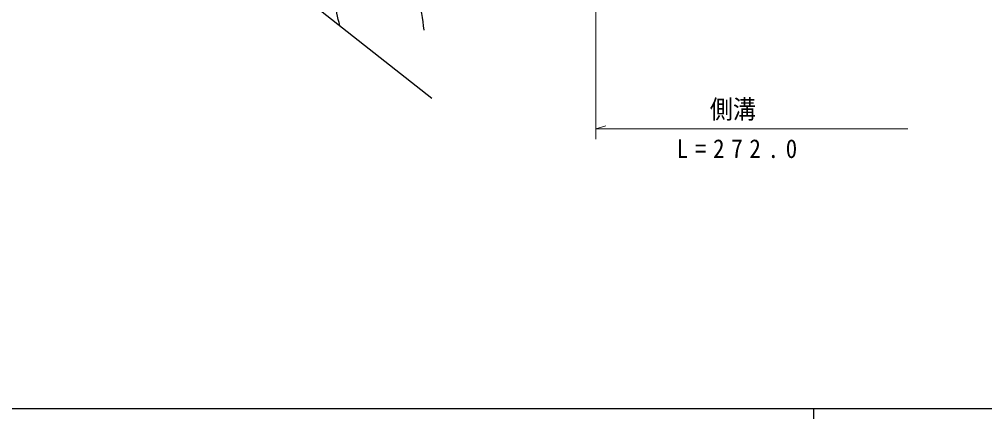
# Model space of a CAD drawing. Units: millimetres, scale not verified. Extents: x 40000 to 680000, y 20000 to 380000.
# Drawn here: x 90469 to 184728, y 204000 to 243012 of the extents above; entities that cross this region are included whole.
import ezdxf
from ezdxf.enums import TextEntityAlignment as Align

# ---------------------------------------------------------------- set-up
doc = ezdxf.new("R2010")
doc.units = ezdxf.units.MM
doc.header["$LTSCALE"] = 1000
for name, color, linetype, lineweight in [('M-BGD', 7, 'Continuous', 25), ('M-BMK-SRVR', 3, 'Continuous', 25), ('M-STR-HTXT', 7, 'Continuous', 13), ('M-TTL-BAND', 7, 'Continuous', 25)]:
    doc.layers.add(name, color=color, linetype=linetype, lineweight=lineweight)
doc.styles.add('ＭＳ ゴシック', font='')
doc.styles.get('ＭＳ ゴシック').set_extended_font_data('MS Gothic')

msp = doc.modelspace()

# ---------------------------------------------------------------- linework, layer by layer
at = {"layer": 'M-BGD'}
for points, knots in [([(121758, 242383), (121563, 243211), (121368, 244039), (121328, 244884), (121285, 245792), (121420, 246719), (121701, 247585), (121969, 248413), (122370, 249184), (122772, 249960), (123226, 250837), (123681, 251721), (123936, 252662), (124121, 253345), (124201, 254058), (124280, 254772)], [0, 0, 0, 0, 1, 1, 1, 2, 2, 2, 3, 3, 3, 4, 4, 4, 5, 5, 5, 5]), ([(129991, 241950), (129858, 243049), (129726, 244149), (129338, 245164), (128986, 246086), (128423, 246939), (128081, 247865), (127729, 248816), (127610, 249846), (127382, 250845), (127170, 251697), (126875, 252529), (126672, 253377)], [0, 0, 0, 0, 1, 1, 1, 2, 2, 2, 3, 3, 3, 4, 4, 4, 4])]:
    msp.add_open_spline(points, degree=3, knots=knots, dxfattribs=at)
at = {"layer": 'M-BMK-SRVR'}
msp.add_lwpolyline([(130753, 235267), (115919, 247002), (82880, 273138)], dxfattribs=at)
at = {"layer": 'M-STR-HTXT'}
for p, q in [((146752, 247353), (146752, 231319)), ((146752, 232319), (147752, 232599)), ((146752, 232319), (177221, 232319))]:
    msp.add_line(p, q, dxfattribs=at)
at = {"layer": 'M-TTL-BAND'}
for p, q in [((40000, 205000), (579000, 205000)), ((168000, 205000), (168000, 204000))]:
    msp.add_line(p, q, dxfattribs=at)

# ---------------------------------------------------------------- texts
at = {"layer": 'M-STR-HTXT', "style": 'ＭＳ ゴシック', "width": 0.9}
msp.add_text('側溝', height=1833, dxfattribs=at).set_placement((157890, 232759), align=Align.BOTTOM_LEFT)
at = {"layer": 'M-STR-HTXT', "insert": (154661, 229433), "char_height": 1833, "attachment_point": 7, "style": 'ＭＳ ゴシック'}
msp.add_mtext('\\T1.58;\\W0.9;L=272.0', dxfattribs=at)

doc.saveas('drawing.dxf')
